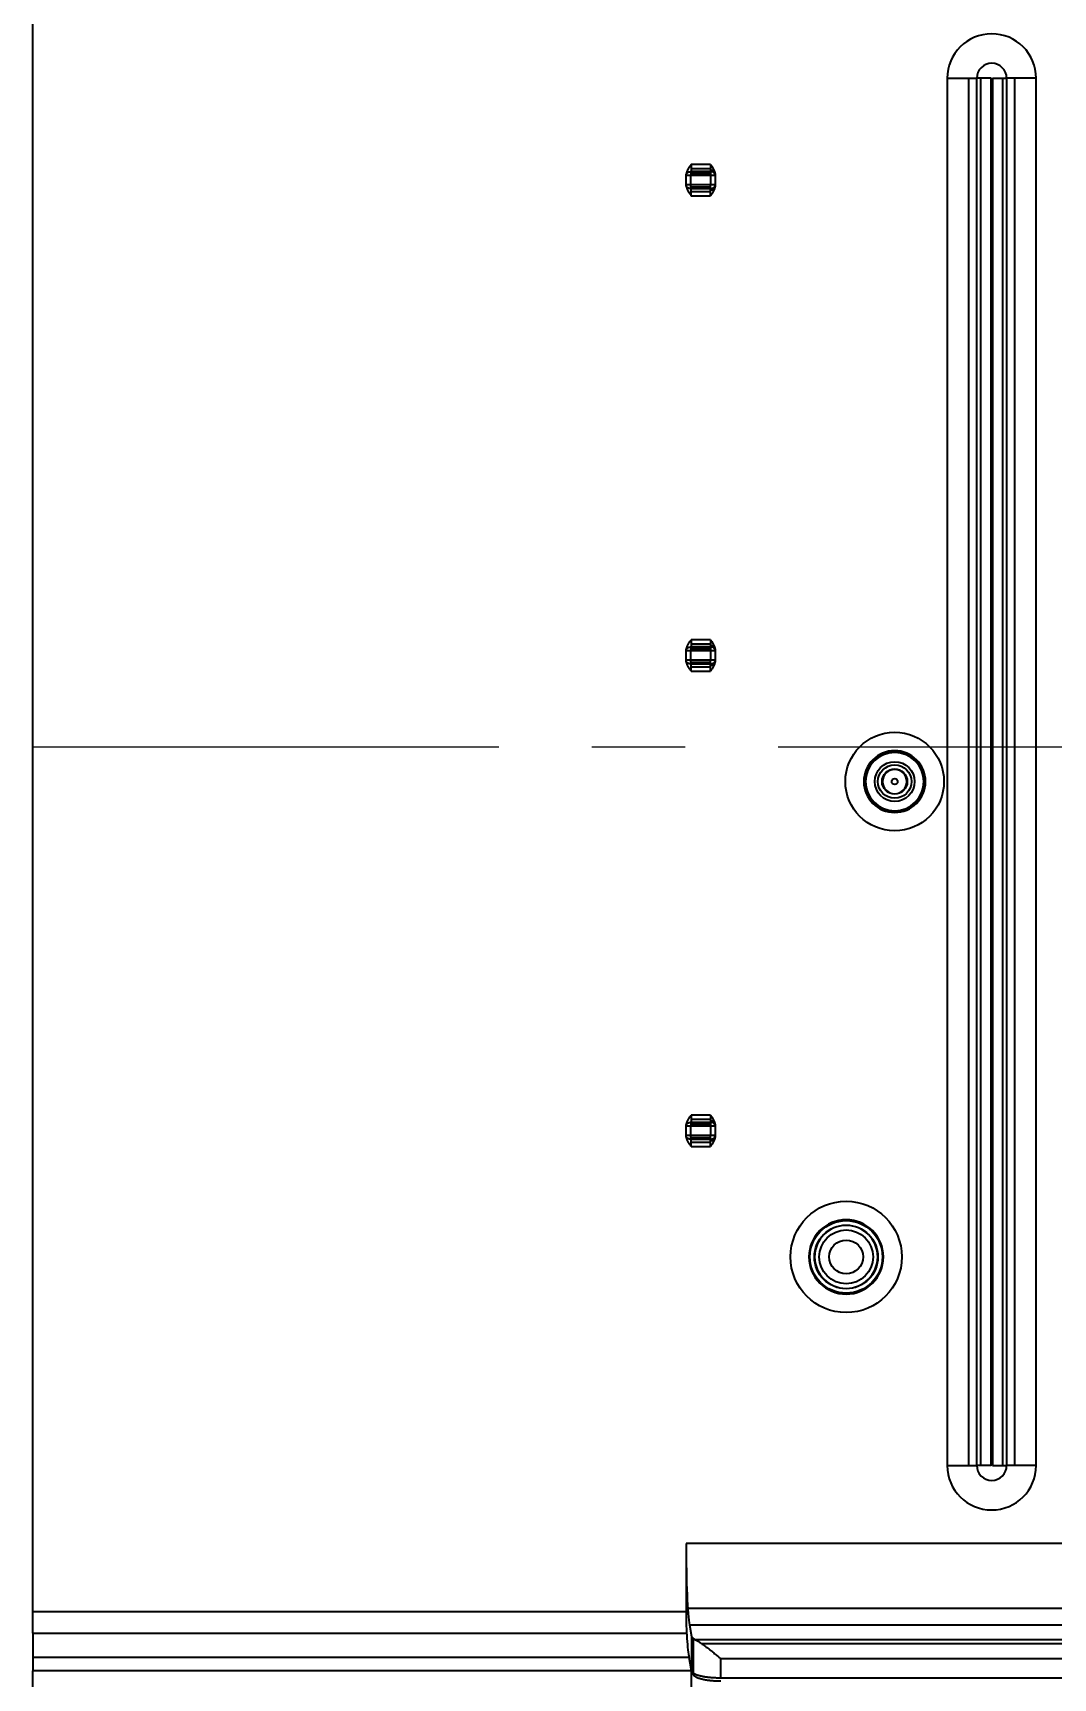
# Model space of a CAD drawing. Header units: millimetres. Extents: x 126 to 861, y 86 to 521.
# Drawn here: x 125.9 to 231.6, y 234.3 to 404.7 of the extents above; entities that cross this region are included whole.
import ezdxf

# ---------------------------------------------------------------- set-up
doc = ezdxf.new("R2010")
doc.units = ezdxf.units.MM
doc.linetypes.add('CENTER', pattern=[50.8, 31.75, -6.35, 6.35, -6.35])
doc.layers.add('10', color=7, linetype='Continuous', true_color=0xffffff)

msp = doc.modelspace()

# ---------------------------------------------------------------- linework, layer by layer
at = {"layer": '10', "color": 7, "linetype": 'Continuous', "lineweight": 35}
for p, q in [((125.922, 241.199), (125.922, 464.447)), ((220.641, 400.033), (223.698, 400.033)), ((220.641, 400.033), (220.641, 256.318)), ((222.844, 400.033), (222.844, 256.318)), ((225.18, 400.033), (223.698, 400.033)), ((223.698, 256.318), (223.698, 400.033)), ((224.112, 256.318), (224.112, 400.033)), ((225.18, 256.318), (225.18, 400.033)), ((225.314, 400.033), (225.314, 256.318)), ((225.314, 400.033), (226.796, 400.033)), ((226.382, 400.033), (226.382, 256.318)), ((229.853, 400.033), (226.796, 400.033)), ((226.796, 400.033), (226.796, 256.318)), ((227.651, 256.318), (227.651, 400.033)), ((229.853, 256.318), (229.853, 400.033)), ((196.105, 390.357), (194.09, 390.357)), ((196.105, 390.657), (194.108, 390.657)), ((196.105, 391.106), (194.117, 391.106)), ((196.105, 391.106), (196.105, 390.357)), ((196.486, 390.485), (196.105, 390.485)), ((193.59, 388.97), (193.59, 389.988)), ((194.09, 390.207), (196.105, 390.207)), ((194.09, 388.978), (194.09, 389.983)), ((194.09, 389.983), (196.105, 389.983)), ((196.105, 388.978), (194.09, 388.978)), ((196.105, 388.753), (194.09, 388.753)), ((194.09, 388.603), (196.105, 388.603)), ((196.105, 389.983), (196.105, 388.978)), ((196.105, 387.854), (196.105, 388.603)), ((196.605, 389.983), (196.605, 388.977)), ((194.108, 388.303), (196.105, 388.303)), ((194.117, 387.854), (196.105, 387.854)), ((196.105, 388.475), (196.486, 388.475)), ((196.105, 341.112), (194.09, 341.112)), ((194.09, 340.962), (196.105, 340.962)), ((196.105, 341.412), (194.108, 341.412)), ((196.105, 341.861), (194.117, 341.861)), ((196.105, 341.861), (196.105, 341.112)), ((196.486, 341.24), (196.105, 341.24)), ((193.59, 339.728), (193.59, 340.743)), ((194.09, 339.733), (194.09, 340.738)), ((194.09, 340.738), (196.105, 340.738)), ((196.105, 339.733), (194.09, 339.733)), ((196.105, 339.508), (194.09, 339.508)), ((194.09, 339.358), (196.105, 339.358)), ((196.105, 340.738), (196.105, 339.733)), ((196.105, 338.609), (196.105, 339.358)), ((196.105, 339.23), (196.486, 339.23)), ((196.605, 340.738), (196.605, 339.732)), ((194.108, 339.058), (196.105, 339.058)), ((194.117, 338.609), (196.105, 338.609)), ((193.59, 290.487), (193.59, 291.494)), ((196.105, 291.867), (194.09, 291.867)), ((194.09, 291.717), (196.105, 291.717)), ((194.09, 290.488), (194.09, 291.493)), ((194.09, 291.493), (196.105, 291.493)), ((196.105, 292.167), (194.108, 292.167)), ((196.105, 292.616), (194.117, 292.616)), ((196.105, 292.616), (196.105, 291.867)), ((196.486, 291.995), (196.105, 291.995)), ((196.105, 291.493), (196.105, 290.488)), ((196.605, 291.493), (196.605, 290.487)), ((196.105, 290.488), (194.09, 290.488)), ((196.105, 290.263), (194.09, 290.263)), ((194.09, 290.113), (196.105, 290.113)), ((194.108, 289.813), (196.105, 289.813)), ((196.105, 289.364), (196.105, 290.113)), ((196.105, 289.985), (196.486, 289.985)), ((194.117, 289.364), (196.105, 289.364)), ((220.641, 256.318), (223.698, 256.318)), ((225.18, 256.318), (223.698, 256.318)), ((225.314, 256.318), (226.796, 256.318)), ((229.853, 256.318), (226.796, 256.318)), ((247.588, 248.251), (193.59, 248.251)), ((193.59, 248.249), (193.59, 241.199)), ((125.922, 238.934), (125.922, 241.199)), ((125.922, 241.199), (193.59, 241.199)), ((193.754, 241.542), (234.26, 241.542)), ((125.922, 238.934), (193.644, 238.934)), ((193.929, 239.805), (194.162, 238.618)), ((193.929, 239.805), (233.361, 239.805)), ((194.162, 238.618), (194.162, 235.033)), ((194.311, 238.406), (194.311, 234.788)), ((233.366, 238.252), (194.572, 238.252)), ((233.583, 237.852), (195.216, 237.852)), ((125.922, 236.421), (125.922, 235.033)), ((193.89, 236.421), (125.922, 236.421)), ((194.162, 235.033), (193.89, 236.421)), ((197.172, 236.31), (235.298, 236.31)), ((197.172, 234.292), (197.172, 236.31)), ((194.162, 235.033), (125.922, 235.033)), ((125.922, 196.638), (125.922, 235.033)), ((194.162, 140.775), (194.162, 235.033)), ((524.672, 234.292), (197.172, 234.292))]:
    msp.add_line(p, q, dxfattribs=at)
at = {"layer": '10', "color": 1, "linetype": 'CENTER', "ltscale": 1.52}
msp.add_line((125.922, 330.775), (595.922, 330.775), dxfattribs=at)
at = {"layer": '10', "color": 7, "linetype": 'Continuous', "lineweight": 35}
for centre, radius in [((215.197, 327.17), 5.107), ((215.197, 327.17), 3.1), ((215.197, 327.17), 3.065), ((215.197, 327.17), 2.061), ((215.197, 327.17), 1.73), ((215.197, 327.17), 1.306), ((215.197, 327.17), 0.303), ((210.172, 277.925), 5.764), ((210.172, 277.925), 3.756), ((210.172, 277.925), 3.291), ((210.172, 277.925), 2.789), ((210.172, 277.925), 1.75)]:
    msp.add_circle(centre, radius, dxfattribs=at)
for centre, radius, start, end in [((225.247, 400.033), 4.606, 0, 180), ((225.247, 400.033), 1.549, 0, 180), ((225.247, 400.033), 0.0669, 180, 360), ((215.197, 327.17), 3.199, 0.00563, 0), ((215.197, 327.17), 3.015, 180, 179.99437), ((215.197, 327.17), 1.256, 180, 179.99437), ((210.172, 277.925), 3.856, 0.00563, 0), ((210.172, 277.925), 3.266, 0.00563, 0), ((225.247, 256.318), 4.606, 180, 0), ((225.247, 256.318), 1.549, 180, 0), ((225.247, 256.318), 0.0669, 0, 180)]:
    msp.add_arc(centre, radius, start, end, dxfattribs=at)
for centre, major_axis, ratio, start_param, end_param in [((196.105, 389.985), (0.5, 0), 0.7447484, 6.2798937, 7.8539816), ((196.105, 388.975), (-0.5, 0), 0.7445182, 1.5707963, 3.1443193), ((196.105, 340.74), (0.5, 0), 0.7447484, 6.2798936, 7.8539816), ((196.105, 339.73), (-0.5, 0), 0.7445182, 1.5707963, 3.1443195), ((196.105, 291.495), (0.5, 0), 0.7447484, 6.2798936, 7.8539816), ((196.105, 290.485), (-0.5, 0), 0.7445182, 1.5707963, 3.1443195), ((194.048, 248.251), (0, 8.743), 0.0524078, 1.5710328, 2.8797933), ((193.747, 241.199), (0, 3), 0.0524078, 1.5707971, 2.4266267), ((197.172, 238.66), (-3.015, 0), 0.2679492, 0.0523595, 0.5304011)]:
    msp.add_ellipse(centre, major_axis=major_axis, ratio=ratio, start_param=start_param, end_param=end_param, dxfattribs=at)
for points, knots in [([(194.117, 391.106), (194.11, 391.097), (194.096, 391.077), (194.075, 391.048), (194.054, 391.018), (194.032, 390.989), (194.011, 390.959), (193.989, 390.929), (193.967, 390.899), (193.946, 390.868), (193.924, 390.836), (193.903, 390.805), (193.882, 390.772), (193.862, 390.739), (193.842, 390.705), (193.822, 390.671), (193.803, 390.636), (193.787, 390.606), (193.775, 390.582), (193.766, 390.565), (193.757, 390.547), (193.748, 390.529), (193.739, 390.511), (193.73, 390.492), (193.721, 390.474), (193.712, 390.455), (193.702, 390.435), (193.694, 390.416), (193.685, 390.396), (193.676, 390.376), (193.668, 390.355), (193.66, 390.335), (193.652, 390.313), (193.644, 390.292), (193.637, 390.27), (193.63, 390.248), (193.624, 390.226), (193.618, 390.203), (193.613, 390.18), (193.608, 390.157), (193.604, 390.133), (193.6, 390.109), (193.597, 390.085), (193.594, 390.061), (193.592, 390.037), (193.591, 390.013), (193.591, 389.996), (193.591, 389.988)], [0, 0, 0, 0, 0.0285054, 0.0571873, 0.0860564, 0.1151231, 0.1443977, 0.1738901, 0.2036106, 0.2335693, 0.2637762, 0.294241, 0.3249732, 0.3559823, 0.3872772, 0.4188675, 0.4507626, 0.4829716, 0.4986107, 0.5143951, 0.5303308, 0.5464231, 0.5626767, 0.5790957, 0.5956837, 0.6124436, 0.6293773, 0.6464861, 0.6637703, 0.6812296, 0.6988625, 0.7166666, 0.7346389, 0.752775, 0.7710699, 0.7895176, 0.8081113, 0.8268433, 0.845705, 0.8646872, 0.8837796, 0.9029716, 0.9222514, 0.9416071, 0.9610259, 0.9804947, 1, 1, 1, 1]), ([(194.117, 391.106), (194.117, 391.102), (194.117, 391.093), (194.117, 391.079), (194.117, 391.065), (194.116, 391.051), (194.116, 391.038), (194.116, 391.024), (194.116, 391.01), (194.116, 390.996), (194.116, 390.982), (194.116, 390.969), (194.116, 390.955), (194.115, 390.941), (194.115, 390.927), (194.115, 390.913), (194.115, 390.899), (194.115, 390.886), (194.114, 390.872), (194.114, 390.858), (194.114, 390.844), (194.113, 390.83), (194.113, 390.817), (194.113, 390.803), (194.112, 390.789), (194.112, 390.776), (194.112, 390.762), (194.111, 390.749), (194.111, 390.735), (194.11, 390.722), (194.11, 390.708), (194.11, 390.695), (194.109, 390.682), (194.109, 390.668), (194.108, 390.655), (194.108, 390.642), (194.107, 390.629), (194.106, 390.616), (194.106, 390.603), (194.105, 390.59), (194.105, 390.578), (194.104, 390.565), (194.103, 390.553), (194.103, 390.54), (194.102, 390.528), (194.101, 390.516), (194.101, 390.503), (194.1, 390.491), (194.099, 390.48), (194.099, 390.468), (194.098, 390.456), (194.097, 390.445), (194.096, 390.433), (194.095, 390.422), (194.095, 390.411), (194.094, 390.4), (194.093, 390.389), (194.092, 390.378), (194.091, 390.368), (194.091, 390.361), (194.09, 390.357)], [0, 0, 0, 0, 0.0161586, 0.0323548, 0.0485887, 0.0648603, 0.0811696, 0.0975165, 0.1139013, 0.1303238, 0.146784, 0.1632821, 0.179818, 0.1963917, 0.2130033, 0.2296527, 0.2463401, 0.2630653, 0.2798285, 0.2966297, 0.3134688, 0.3303459, 0.3472611, 0.3642142, 0.3812054, 0.3982347, 0.415302, 0.4324075, 0.4495511, 0.4667328, 0.4839526, 0.5012107, 0.5185069, 0.5358413, 0.5532139, 0.5706248, 0.588074, 0.6055614, 0.6230871, 0.6406511, 0.6582534, 0.6758941, 0.6935731, 0.7112905, 0.7290463, 0.7468405, 0.7646731, 0.7825441, 0.8004536, 0.8184016, 0.836388, 0.8544129, 0.8724764, 0.8905783, 0.9087188, 0.9268979, 0.9451155, 0.9633717, 0.9816666, 1, 1, 1, 1]), ([(194.09, 390.357), (194.09, 390.334), (194.09, 390.307), (194.09, 390.251), (194.09, 390.22), (194.09, 390.156), (194.09, 390.122), (194.09, 390.053), (194.09, 390.018), (194.09, 389.983)], [0, 0, 0, 0, 0.25, 0.25, 0.5, 0.5, 0.75, 0.75, 1, 1, 1, 1]), ([(196.105, 391.106), (196.135, 391.064), (196.165, 391.021), (196.224, 390.936), (196.253, 390.893), (196.339, 390.762), (196.392, 390.674), (196.463, 390.535), (196.485, 390.489), (196.515, 390.416), (196.524, 390.392), (196.542, 390.343), (196.55, 390.317), (196.572, 390.242), (196.584, 390.191), (196.6, 390.088), (196.605, 390.036), (196.605, 389.983)], [0, 0, 0, 0, 0.125, 0.125, 0.25, 0.25, 0.5, 0.5, 0.625, 0.625, 0.6875, 0.6875, 0.75, 0.75, 0.875, 0.875, 1, 1, 1, 1]), ([(196.105, 390.357), (196.105, 390.334), (196.105, 390.307), (196.105, 390.25), (196.105, 390.22), (196.105, 390.156), (196.105, 390.122), (196.105, 390.053), (196.105, 390.018), (196.105, 389.983)], [0, 0, 0, 0, 0.25, 0.25, 0.5, 0.5, 0.75, 0.75, 1, 1, 1, 1]), ([(193.59, 389.984), (193.59, 389.984), (193.59, 389.984), (193.591, 389.984), (193.591, 389.984), (193.592, 389.984), (193.592, 389.984), (193.593, 389.984), (193.595, 389.984), (193.596, 389.984), (193.598, 389.984), (193.599, 389.984), (193.601, 389.984), (193.603, 389.984), (193.606, 389.985), (193.608, 389.985), (193.611, 389.985), (193.613, 389.985), (193.616, 389.985), (193.619, 389.985), (193.622, 389.985), (193.625, 389.985), (193.628, 389.985), (193.632, 389.985), (193.635, 389.985), (193.639, 389.986), (193.643, 389.986), (193.646, 389.986), (193.65, 389.986), (193.654, 389.986), (193.658, 389.986), (193.662, 389.986), (193.666, 389.986), (193.67, 389.986), (193.674, 389.986), (193.678, 389.986), (193.682, 389.986), (193.687, 389.986), (193.691, 389.986), (193.695, 389.986), (193.699, 389.986), (193.704, 389.986), (193.708, 389.986), (193.712, 389.986), (193.717, 389.986), (193.721, 389.986), (193.725, 389.986), (193.734, 389.986), (193.748, 389.986), (193.768, 389.986), (193.788, 389.986), (193.809, 389.985), (193.829, 389.985), (193.851, 389.985), (193.872, 389.985), (193.894, 389.984), (193.916, 389.984), (193.938, 389.984), (193.96, 389.984), (193.982, 389.983), (194.004, 389.983), (194.025, 389.983), (194.047, 389.983), (194.069, 389.983), (194.083, 389.983), (194.09, 389.983)], [0, 0, 0, 0, 0.0135535, 0.0269852, 0.0402942, 0.0534798, 0.0665415, 0.0794785, 0.0922903, 0.1049763, 0.1175362, 0.1299693, 0.1422755, 0.1544542, 0.1665051, 0.178428, 0.1902227, 0.2018889, 0.2134265, 0.2248352, 0.2361151, 0.247266, 0.2582879, 0.2691808, 0.2799446, 0.2905795, 0.3010855, 0.3114627, 0.3217111, 0.331831, 0.3418225, 0.3516859, 0.3614212, 0.3710287, 0.3805087, 0.3898614, 0.3990872, 0.4081863, 0.417159, 0.4260057, 0.4347268, 0.4433225, 0.4517932, 0.4601395, 0.4683615, 0.4764599, 0.484435, 0.4922872, 0.5258211, 0.5588163, 0.5912839, 0.623237, 0.6546898, 0.6856582, 0.7161595, 0.7462118, 0.7758349, 0.8050492, 0.8338762, 0.8623382, 0.8904583, 0.9182602, 0.945768, 0.9730063, 1, 1, 1, 1]), ([(194.09, 388.978), (194.087, 388.978), (194.079, 388.978), (194.069, 388.978), (194.058, 388.978), (194.047, 388.978), (194.036, 388.978), (194.025, 388.978), (194.014, 388.978), (194.004, 388.978), (193.993, 388.978), (193.982, 388.978), (193.971, 388.978), (193.961, 388.977), (193.95, 388.977), (193.939, 388.977), (193.929, 388.977), (193.918, 388.977), (193.907, 388.977), (193.897, 388.977), (193.886, 388.977), (193.876, 388.977), (193.866, 388.977), (193.856, 388.977), (193.845, 388.977), (193.835, 388.977), (193.825, 388.977), (193.816, 388.977), (193.806, 388.978), (193.796, 388.978), (193.787, 388.978), (193.777, 388.978), (193.768, 388.978), (193.759, 388.978), (193.75, 388.978), (193.741, 388.978), (193.732, 388.978), (193.724, 388.978), (193.716, 388.978), (193.708, 388.977), (193.7, 388.977), (193.692, 388.977), (193.684, 388.977), (193.675, 388.977), (193.667, 388.977), (193.659, 388.977), (193.651, 388.977), (193.644, 388.977), (193.636, 388.977), (193.629, 388.977), (193.622, 388.977), (193.616, 388.977), (193.61, 388.977), (193.605, 388.977), (193.601, 388.977), (193.597, 388.977), (193.594, 388.977), (193.592, 388.977), (193.59, 388.978), (193.59, 388.978), (193.59, 388.978)], [0, 0, 0, 0, 0.0136726, 0.0273615, 0.0410696, 0.0547993, 0.0685534, 0.0823344, 0.0961449, 0.1099874, 0.1238646, 0.1377789, 0.1517328, 0.1657289, 0.1797695, 0.1938571, 0.207994, 0.2221826, 0.2364251, 0.2507237, 0.2650808, 0.2794983, 0.2939785, 0.3085232, 0.3231346, 0.3378145, 0.3525648, 0.3673873, 0.3822837, 0.3972556, 0.4123047, 0.4274325, 0.4426404, 0.4579298, 0.473302, 0.4887582, 0.5042995, 0.5186184, 0.5335733, 0.5491687, 0.5654091, 0.5822986, 0.5998413, 0.6180409, 0.6369007, 0.6564238, 0.676613, 0.6974707, 0.7189987, 0.7411985, 0.7640709, 0.7876163, 0.8118342, 0.8367237, 0.8622828, 0.8885091, 0.915399, 0.9429479, 0.9711504, 1, 1, 1, 1]), ([(193.59, 388.969), (193.59, 388.969), (193.59, 388.969), (193.591, 388.968), (193.591, 388.967), (193.591, 388.966), (193.591, 388.965), (193.591, 388.963), (193.591, 388.961), (193.591, 388.959), (193.591, 388.957), (193.591, 388.954), (193.591, 388.951), (193.591, 388.948), (193.591, 388.944), (193.592, 388.94), (193.592, 388.936), (193.592, 388.932), (193.592, 388.927), (193.593, 388.923), (193.593, 388.917), (193.593, 388.912), (193.594, 388.901), (193.596, 388.884), (193.599, 388.862), (193.604, 388.825), (193.614, 388.773), (193.631, 388.711), (193.65, 388.654), (193.67, 388.599), (193.693, 388.543), (193.719, 388.486), (193.743, 388.438), (193.763, 388.399), (193.778, 388.37), (193.795, 388.342), (193.811, 388.314), (193.828, 388.286), (193.845, 388.259), (193.862, 388.232), (193.88, 388.206), (193.897, 388.18), (193.915, 388.154), (193.933, 388.129), (193.95, 388.104), (193.968, 388.078), (193.985, 388.053), (194.002, 388.029), (194.019, 388.004), (194.036, 387.979), (194.053, 387.954), (194.069, 387.929), (194.085, 387.904), (194.101, 387.879), (194.111, 387.862), (194.117, 387.854)], [0, 0, 0, 0, 0.0002543, 0.0007106, 0.0013782, 0.0022598, 0.0033566, 0.0046693, 0.0061982, 0.0079435, 0.0099057, 0.0120848, 0.0144812, 0.0170951, 0.0199266, 0.0229761, 0.0262438, 0.02973, 0.0334349, 0.0373589, 0.0415023, 0.0458653, 0.0504483, 0.0683926, 0.0860654, 0.1034561, 0.1586886, 0.2122357, 0.256876, 0.3034976, 0.3519645, 0.4021474, 0.4539294, 0.480481, 0.5068405, 0.5330086, 0.5589867, 0.5847772, 0.6103832, 0.6358085, 0.6610578, 0.6861363, 0.7110496, 0.7358041, 0.7604069, 0.7848654, 0.8091881, 0.8333835, 0.8574608, 0.8814296, 0.9052999, 0.9290816, 0.9527851, 0.976421, 1, 1, 1, 1]), ([(194.09, 388.603), (194.09, 388.627), (194.09, 388.653), (194.09, 388.71), (194.09, 388.741), (194.09, 388.805), (194.09, 388.839), (194.09, 388.907), (194.09, 388.943), (194.09, 388.978)], [0, 0, 0, 0, 0.25, 0.25, 0.5, 0.5, 0.75, 0.75, 1, 1, 1, 1]), ([(194.117, 387.854), (194.117, 387.903), (194.116, 388.021), (194.112, 388.21), (194.104, 388.416), (194.096, 388.542), (194.091, 388.601), (194.09, 388.603)], [0, 0, 0, 0, 0.1739153, 0.4177112, 0.6887125, 0.9877786, 1, 1, 1, 1]), ([(196.105, 389.983), (196.108, 389.983), (196.115, 389.983), (196.126, 389.983), (196.137, 389.983), (196.147, 389.983), (196.158, 389.983), (196.169, 389.983), (196.179, 389.983), (196.19, 389.983), (196.201, 389.983), (196.211, 389.983), (196.222, 389.983), (196.232, 389.983), (196.243, 389.983), (196.253, 389.983), (196.264, 389.983), (196.274, 389.983), (196.285, 389.983), (196.295, 389.983), (196.305, 389.983), (196.316, 389.983), (196.326, 389.983), (196.336, 389.983), (196.346, 389.983), (196.356, 389.983), (196.366, 389.983), (196.375, 389.983), (196.385, 389.983), (196.395, 389.983), (196.404, 389.983), (196.413, 389.983), (196.423, 389.983), (196.432, 389.983), (196.441, 389.983), (196.449, 389.983), (196.458, 389.983), (196.466, 389.983), (196.475, 389.983), (196.483, 389.983), (196.491, 389.983), (196.5, 389.983), (196.508, 389.983), (196.517, 389.983), (196.525, 389.983), (196.533, 389.983), (196.542, 389.983), (196.549, 389.984), (196.557, 389.984), (196.564, 389.984), (196.571, 389.983), (196.577, 389.983), (196.583, 389.983), (196.589, 389.983), (196.593, 389.983), (196.597, 389.983), (196.601, 389.983), (196.603, 389.983), (196.604, 389.983), (196.605, 389.983), (196.605, 389.983)], [0, 0, 0, 0, 0.013568, 0.0271513, 0.0407525, 0.0543742, 0.0680188, 0.0816888, 0.0953867, 0.109115, 0.1228762, 0.1366726, 0.1505068, 0.1643809, 0.1782975, 0.1922588, 0.2062671, 0.2203247, 0.2344337, 0.2485963, 0.2628146, 0.2770908, 0.2914268, 0.3058245, 0.320286, 0.3348131, 0.3494076, 0.3640712, 0.3788056, 0.3936125, 0.4084933, 0.4234497, 0.438483, 0.4535946, 0.4687857, 0.4840576, 0.4994114, 0.5143374, 0.5298639, 0.5459954, 0.5627363, 0.5800908, 0.5980628, 0.6166558, 0.6358733, 0.6557182, 0.6761931, 0.6973004, 0.7190419, 0.7414188, 0.7644321, 0.7880819, 0.8123679, 0.8372892, 0.8628438, 0.8890294, 0.9158426, 0.943279, 0.9713336, 1, 1, 1, 1]), ([(196.605, 388.977), (196.605, 388.977), (196.605, 388.977), (196.604, 388.977), (196.604, 388.977), (196.603, 388.976), (196.602, 388.976), (196.601, 388.976), (196.599, 388.976), (196.598, 388.976), (196.596, 388.976), (196.594, 388.976), (196.592, 388.976), (196.59, 388.976), (196.587, 388.976), (196.585, 388.976), (196.582, 388.976), (196.579, 388.975), (196.576, 388.975), (196.573, 388.975), (196.57, 388.975), (196.566, 388.975), (196.563, 388.975), (196.559, 388.975), (196.556, 388.975), (196.552, 388.975), (196.548, 388.975), (196.544, 388.975), (196.54, 388.975), (196.536, 388.975), (196.532, 388.975), (196.528, 388.975), (196.524, 388.975), (196.519, 388.975), (196.515, 388.975), (196.511, 388.975), (196.506, 388.975), (196.502, 388.975), (196.497, 388.975), (196.493, 388.975), (196.488, 388.975), (196.484, 388.975), (196.479, 388.975), (196.475, 388.975), (196.47, 388.975), (196.466, 388.975), (196.461, 388.975), (196.452, 388.975), (196.437, 388.975), (196.416, 388.975), (196.395, 388.975), (196.374, 388.975), (196.352, 388.975), (196.33, 388.975), (196.307, 388.976), (196.285, 388.976), (196.262, 388.976), (196.239, 388.977), (196.217, 388.977), (196.194, 388.977), (196.172, 388.977), (196.149, 388.977), (196.127, 388.978), (196.112, 388.978), (196.105, 388.978)], [0, 0, 0, 0, 0.0136658, 0.027215, 0.0406469, 0.0539607, 0.0671559, 0.0802317, 0.0931877, 0.1060234, 0.1187382, 0.1313317, 0.1438037, 0.1561536, 0.1683812, 0.1804862, 0.1924684, 0.2043276, 0.2160636, 0.2276763, 0.2391656, 0.2505314, 0.2617737, 0.2728925, 0.2838877, 0.2947596, 0.305508, 0.3161331, 0.3266351, 0.3370141, 0.3472703, 0.3574038, 0.3674148, 0.3773037, 0.3870707, 0.396716, 0.40624, 0.4156429, 0.4249251, 0.4340869, 0.4431288, 0.452051, 0.4608539, 0.4695381, 0.4781039, 0.4865517, 0.494882, 0.5030953, 0.5378811, 0.5720834, 0.6057158, 0.6387936, 0.6713337, 0.7033549, 0.7348772, 0.7659219, 0.7965117, 0.8266701, 0.8564221, 0.885793, 0.9148091, 0.9434974, 0.9718851, 1, 1, 1, 1]), ([(196.105, 388.603), (196.105, 388.627), (196.105, 388.653), (196.105, 388.71), (196.105, 388.74), (196.105, 388.805), (196.105, 388.838), (196.105, 388.907), (196.105, 388.942), (196.105, 388.978)], [0, 0, 0, 0, 0.25, 0.25, 0.5, 0.5, 0.75, 0.75, 1, 1, 1, 1]), ([(196.605, 388.977), (196.605, 388.924), (196.6, 388.872), (196.584, 388.769), (196.572, 388.718), (196.55, 388.642), (196.542, 388.617), (196.524, 388.568), (196.515, 388.544), (196.485, 388.472), (196.463, 388.425), (196.392, 388.286), (196.338, 388.198), (196.253, 388.068), (196.224, 388.025), (196.165, 387.939), (196.135, 387.897), (196.105, 387.854)], [0, 0, 0, 0, 0.125, 0.125, 0.25, 0.25, 0.3125, 0.3125, 0.375, 0.375, 0.5, 0.5, 0.75, 0.75, 0.875, 0.875, 1, 1, 1, 1]), ([(194.117, 341.861), (194.117, 341.857), (194.117, 341.848), (194.117, 341.834), (194.117, 341.82), (194.116, 341.806), (194.116, 341.793), (194.116, 341.779), (194.116, 341.765), (194.116, 341.751), (194.116, 341.737), (194.116, 341.724), (194.116, 341.71), (194.115, 341.696), (194.115, 341.682), (194.115, 341.668), (194.115, 341.654), (194.115, 341.641), (194.114, 341.627), (194.114, 341.613), (194.114, 341.599), (194.113, 341.585), (194.113, 341.572), (194.113, 341.558), (194.112, 341.544), (194.112, 341.531), (194.112, 341.517), (194.111, 341.504), (194.111, 341.49), (194.11, 341.477), (194.11, 341.463), (194.11, 341.45), (194.109, 341.437), (194.109, 341.423), (194.108, 341.41), (194.108, 341.397), (194.107, 341.384), (194.106, 341.371), (194.106, 341.358), (194.105, 341.345), (194.105, 341.333), (194.104, 341.32), (194.103, 341.308), (194.103, 341.295), (194.102, 341.283), (194.101, 341.271), (194.101, 341.258), (194.1, 341.246), (194.099, 341.235), (194.099, 341.223), (194.098, 341.211), (194.097, 341.2), (194.096, 341.188), (194.095, 341.177), (194.095, 341.166), (194.094, 341.155), (194.093, 341.144), (194.092, 341.133), (194.091, 341.123), (194.091, 341.116), (194.09, 341.112)], [0, 0, 0, 0, 0.0161586, 0.0323548, 0.0485887, 0.0648603, 0.0811695, 0.0975165, 0.1139012, 0.1303237, 0.146784, 0.163282, 0.1798179, 0.1963916, 0.2130032, 0.2296527, 0.24634, 0.2630653, 0.2798285, 0.2966296, 0.3134688, 0.3303459, 0.347261, 0.3642142, 0.3812054, 0.3982347, 0.415302, 0.4324075, 0.449551, 0.4667327, 0.4839526, 0.5012106, 0.5185068, 0.5358413, 0.5532139, 0.5706248, 0.5880739, 0.6055613, 0.623087, 0.6406511, 0.6582534, 0.6758941, 0.6935731, 0.7112905, 0.7290463, 0.7468404, 0.7646731, 0.7825441, 0.8004536, 0.8184015, 0.836388, 0.8544129, 0.8724763, 0.8905783, 0.9087188, 0.9268979, 0.9451155, 0.9633717, 0.9816666, 1, 1, 1, 1]), ([(194.09, 341.112), (194.09, 341.089), (194.09, 341.062), (194.09, 341.006), (194.09, 340.975), (194.09, 340.911), (194.09, 340.877), (194.09, 340.808), (194.09, 340.773), (194.09, 340.738)], [0, 0, 0, 0, 0.25, 0.25, 0.5, 0.5, 0.75, 0.75, 1, 1, 1, 1]), ([(196.105, 341.861), (196.135, 341.819), (196.165, 341.776), (196.224, 341.691), (196.253, 341.648), (196.339, 341.517), (196.392, 341.429), (196.463, 341.29), (196.485, 341.244), (196.515, 341.171), (196.524, 341.147), (196.542, 341.098), (196.55, 341.072), (196.572, 340.997), (196.584, 340.946), (196.6, 340.843), (196.605, 340.791), (196.605, 340.738)], [0, 0, 0, 0, 0.125, 0.125, 0.25, 0.25, 0.5, 0.5, 0.625, 0.625, 0.6875, 0.6875, 0.75, 0.75, 0.875, 0.875, 1, 1, 1, 1]), ([(196.105, 341.112), (196.105, 341.089), (196.105, 341.062), (196.105, 341.005), (196.105, 340.975), (196.105, 340.911), (196.105, 340.877), (196.105, 340.808), (196.105, 340.773), (196.105, 340.738)], [0, 0, 0, 0, 0.25, 0.25, 0.5, 0.5, 0.75, 0.75, 1, 1, 1, 1]), ([(193.59, 340.739), (193.59, 340.739), (193.59, 340.739), (193.591, 340.739), (193.591, 340.739), (193.592, 340.739), (193.592, 340.739), (193.593, 340.739), (193.595, 340.739), (193.596, 340.739), (193.598, 340.739), (193.599, 340.739), (193.601, 340.739), (193.603, 340.739), (193.606, 340.74), (193.608, 340.74), (193.611, 340.74), (193.613, 340.74), (193.616, 340.74), (193.619, 340.74), (193.622, 340.74), (193.625, 340.74), (193.628, 340.74), (193.632, 340.74), (193.635, 340.74), (193.639, 340.741), (193.643, 340.741), (193.646, 340.741), (193.65, 340.741), (193.654, 340.741), (193.658, 340.741), (193.662, 340.741), (193.666, 340.741), (193.67, 340.741), (193.674, 340.741), (193.678, 340.741), (193.682, 340.741), (193.687, 340.741), (193.691, 340.741), (193.695, 340.741), (193.699, 340.741), (193.704, 340.741), (193.708, 340.741), (193.712, 340.741), (193.717, 340.741), (193.721, 340.741), (193.725, 340.741), (193.734, 340.741), (193.748, 340.741), (193.768, 340.741), (193.788, 340.741), (193.809, 340.74), (193.829, 340.74), (193.851, 340.74), (193.872, 340.74), (193.894, 340.739), (193.916, 340.739), (193.938, 340.739), (193.96, 340.739), (193.982, 340.738), (194.004, 340.738), (194.025, 340.738), (194.047, 340.738), (194.069, 340.738), (194.083, 340.738), (194.09, 340.738)], [0, 0, 0, 0, 0.0135509, 0.02698, 0.0402867, 0.0534701, 0.0665296, 0.0794645, 0.0922744, 0.1049587, 0.1175168, 0.1299484, 0.1422531, 0.1544305, 0.1664802, 0.1784021, 0.1901958, 0.2018611, 0.2133979, 0.2248061, 0.2360854, 0.2472359, 0.2582576, 0.2691503, 0.2799141, 0.2905491, 0.3010552, 0.3114327, 0.3216816, 0.331802, 0.3417942, 0.3516583, 0.3613945, 0.371003, 0.3804841, 0.389838, 0.3990651, 0.4081657, 0.4171399, 0.4259883, 0.4347111, 0.4433087, 0.4517814, 0.4601298, 0.4683541, 0.4764547, 0.4844322, 0.492287, 0.5258209, 0.5588161, 0.5912838, 0.6232368, 0.6546897, 0.6856581, 0.7161594, 0.7462118, 0.7758348, 0.8050491, 0.8338761, 0.8623381, 0.8904583, 0.9182601, 0.9457679, 0.9730063, 1, 1, 1, 1]), ([(194.09, 339.733), (194.087, 339.733), (194.079, 339.733), (194.068, 339.733), (194.058, 339.733), (194.047, 339.733), (194.036, 339.733), (194.025, 339.733), (194.014, 339.733), (194.003, 339.733), (193.992, 339.733), (193.981, 339.733), (193.971, 339.733), (193.96, 339.732), (193.949, 339.732), (193.938, 339.732), (193.928, 339.732), (193.917, 339.732), (193.906, 339.732), (193.896, 339.732), (193.885, 339.732), (193.875, 339.732), (193.865, 339.732), (193.854, 339.732), (193.844, 339.732), (193.834, 339.732), (193.824, 339.732), (193.814, 339.732), (193.804, 339.733), (193.795, 339.733), (193.785, 339.733), (193.776, 339.733), (193.766, 339.733), (193.757, 339.733), (193.748, 339.733), (193.739, 339.733), (193.731, 339.733), (193.723, 339.733), (193.715, 339.733), (193.707, 339.732), (193.699, 339.732), (193.691, 339.732), (193.682, 339.732), (193.674, 339.732), (193.666, 339.732), (193.658, 339.732), (193.65, 339.732), (193.643, 339.732), (193.635, 339.732), (193.628, 339.732), (193.622, 339.732), (193.616, 339.732), (193.61, 339.732), (193.605, 339.732), (193.6, 339.732), (193.597, 339.732), (193.594, 339.732), (193.592, 339.732), (193.59, 339.733), (193.59, 339.733), (193.59, 339.733)], [0, 0, 0, 0, 0.0136986, 0.0274139, 0.0411487, 0.0549057, 0.0686874, 0.0824966, 0.0963358, 0.1102077, 0.1241147, 0.1380596, 0.1520448, 0.1660728, 0.1801461, 0.1942671, 0.2084383, 0.2226619, 0.2369403, 0.2512758, 0.2656705, 0.2801267, 0.2946464, 0.3092317, 0.3238846, 0.3386071, 0.3534009, 0.368268, 0.38321, 0.3982287, 0.4133256, 0.4285022, 0.4437601, 0.4591006, 0.4745249, 0.4900344, 0.5056301, 0.5197301, 0.5344805, 0.5498859, 0.5659508, 0.5826793, 0.6000755, 0.6181431, 0.6368857, 0.6563062, 0.6764076, 0.6971922, 0.7186619, 0.7408183, 0.7636621, 0.7871938, 0.811413, 0.8363185, 0.8619086, 0.8881806, 0.9151308, 0.9427547, 0.9710467, 1, 1, 1, 1]), ([(194.09, 339.358), (194.09, 339.382), (194.09, 339.408), (194.09, 339.465), (194.09, 339.496), (194.09, 339.56), (194.09, 339.594), (194.09, 339.662), (194.09, 339.698), (194.09, 339.733)], [0, 0, 0, 0, 0.25, 0.25, 0.5, 0.5, 0.75, 0.75, 1, 1, 1, 1]), ([(194.117, 338.609), (194.117, 338.658), (194.116, 338.776), (194.112, 338.965), (194.104, 339.171), (194.096, 339.297), (194.091, 339.356), (194.09, 339.358)], [0, 0, 0, 0, 0.1739146, 0.4177107, 0.6887123, 0.9877785, 1, 1, 1, 1]), ([(196.105, 340.738), (196.108, 340.738), (196.115, 340.738), (196.126, 340.738), (196.137, 340.738), (196.147, 340.738), (196.158, 340.738), (196.169, 340.738), (196.179, 340.738), (196.19, 340.738), (196.201, 340.738), (196.211, 340.738), (196.222, 340.738), (196.232, 340.738), (196.243, 340.738), (196.253, 340.738), (196.264, 340.738), (196.274, 340.738), (196.285, 340.738), (196.295, 340.738), (196.305, 340.738), (196.316, 340.738), (196.326, 340.738), (196.336, 340.738), (196.346, 340.738), (196.356, 340.738), (196.366, 340.738), (196.375, 340.738), (196.385, 340.738), (196.395, 340.738), (196.404, 340.738), (196.413, 340.738), (196.423, 340.738), (196.432, 340.738), (196.441, 340.738), (196.449, 340.738), (196.458, 340.738), (196.466, 340.738), (196.475, 340.738), (196.483, 340.738), (196.491, 340.738), (196.5, 340.738), (196.508, 340.738), (196.517, 340.738), (196.525, 340.738), (196.533, 340.738), (196.542, 340.738), (196.549, 340.739), (196.557, 340.739), (196.564, 340.739), (196.571, 340.738), (196.577, 340.738), (196.583, 340.738), (196.589, 340.738), (196.593, 340.738), (196.597, 340.738), (196.601, 340.738), (196.603, 340.738), (196.604, 340.738), (196.605, 340.738), (196.605, 340.738)], [0, 0, 0, 0, 0.013568, 0.0271513, 0.0407525, 0.0543742, 0.0680188, 0.0816888, 0.0953867, 0.109115, 0.1228762, 0.1366726, 0.1505068, 0.1643809, 0.1782975, 0.1922588, 0.2062671, 0.2203247, 0.2344337, 0.2485963, 0.2628146, 0.2770908, 0.2914268, 0.3058245, 0.320286, 0.3348131, 0.3494076, 0.3640712, 0.3788056, 0.3936125, 0.4084933, 0.4234497, 0.438483, 0.4535946, 0.4687857, 0.4840576, 0.4994114, 0.5143374, 0.5298639, 0.5459954, 0.5627363, 0.5800908, 0.5980628, 0.6166558, 0.6358733, 0.6557182, 0.6761931, 0.6973004, 0.7190419, 0.7414188, 0.764432, 0.7880819, 0.8123679, 0.8372891, 0.8628438, 0.8890294, 0.9158426, 0.943279, 0.9713336, 1, 1, 1, 1]), ([(196.605, 339.732), (196.605, 339.732), (196.605, 339.732), (196.604, 339.732), (196.604, 339.732), (196.603, 339.731), (196.602, 339.731), (196.601, 339.731), (196.599, 339.731), (196.598, 339.731), (196.596, 339.731), (196.594, 339.731), (196.592, 339.731), (196.59, 339.731), (196.587, 339.731), (196.585, 339.731), (196.582, 339.731), (196.579, 339.73), (196.576, 339.73), (196.573, 339.73), (196.57, 339.73), (196.566, 339.73), (196.563, 339.73), (196.559, 339.73), (196.556, 339.73), (196.552, 339.73), (196.548, 339.73), (196.544, 339.73), (196.54, 339.73), (196.536, 339.73), (196.532, 339.73), (196.528, 339.73), (196.524, 339.73), (196.519, 339.73), (196.515, 339.73), (196.511, 339.73), (196.506, 339.73), (196.502, 339.73), (196.497, 339.73), (196.493, 339.73), (196.488, 339.73), (196.484, 339.73), (196.479, 339.73), (196.475, 339.73), (196.47, 339.73), (196.466, 339.73), (196.461, 339.73), (196.452, 339.73), (196.437, 339.73), (196.416, 339.73), (196.395, 339.73), (196.374, 339.73), (196.352, 339.73), (196.33, 339.73), (196.307, 339.731), (196.285, 339.731), (196.262, 339.731), (196.239, 339.732), (196.217, 339.732), (196.194, 339.732), (196.172, 339.732), (196.149, 339.732), (196.127, 339.733), (196.112, 339.733), (196.105, 339.733)], [0, 0, 0, 0, 0.0136658, 0.027215, 0.0406469, 0.0539607, 0.0671559, 0.0802317, 0.0931878, 0.1060234, 0.1187382, 0.1313318, 0.1438037, 0.1561536, 0.1683812, 0.1804862, 0.1924684, 0.2043276, 0.2160636, 0.2276763, 0.2391656, 0.2505314, 0.2617737, 0.2728925, 0.2838878, 0.2947596, 0.305508, 0.3161332, 0.3266352, 0.3370142, 0.3472703, 0.3574038, 0.3674149, 0.3773038, 0.3870708, 0.3967161, 0.40624, 0.4156429, 0.4249251, 0.434087, 0.4431288, 0.452051, 0.460854, 0.4695381, 0.4781039, 0.4865517, 0.494882, 0.5030953, 0.5378811, 0.5720835, 0.6057158, 0.6387936, 0.6713338, 0.703355, 0.7348772, 0.7659219, 0.7965117, 0.8266702, 0.8564221, 0.885793, 0.9148091, 0.9434974, 0.9718851, 1, 1, 1, 1]), ([(196.105, 339.358), (196.105, 339.382), (196.105, 339.408), (196.105, 339.465), (196.105, 339.495), (196.105, 339.56), (196.105, 339.593), (196.105, 339.662), (196.105, 339.697), (196.105, 339.733)], [0, 0, 0, 0, 0.25, 0.25, 0.5, 0.5, 0.75, 0.75, 1, 1, 1, 1]), ([(196.605, 339.732), (196.605, 339.679), (196.6, 339.627), (196.584, 339.524), (196.572, 339.473), (196.55, 339.397), (196.542, 339.372), (196.524, 339.323), (196.515, 339.299), (196.485, 339.227), (196.463, 339.18), (196.392, 339.041), (196.338, 338.953), (196.253, 338.823), (196.224, 338.78), (196.165, 338.694), (196.135, 338.652), (196.105, 338.609)], [0, 0, 0, 0, 0.125, 0.125, 0.25, 0.25, 0.3125, 0.3125, 0.375, 0.375, 0.5, 0.5, 0.75, 0.75, 0.875, 0.875, 1, 1, 1, 1]), ([(193.651, 291.496), (193.651, 291.496), (193.653, 291.496), (193.657, 291.496), (193.661, 291.496), (193.665, 291.496), (193.669, 291.496), (193.673, 291.496), (193.677, 291.496), (193.682, 291.496), (193.686, 291.496), (193.69, 291.496), (193.694, 291.496), (193.699, 291.496), (193.703, 291.496), (193.708, 291.496), (193.712, 291.496), (193.716, 291.496), (193.721, 291.496), (193.725, 291.496), (193.734, 291.496), (193.748, 291.496), (193.768, 291.496), (193.788, 291.496), (193.809, 291.495), (193.829, 291.495), (193.851, 291.495), (193.872, 291.495), (193.894, 291.494), (193.916, 291.494), (193.938, 291.494), (193.96, 291.494), (193.982, 291.493), (194.004, 291.493), (194.025, 291.493), (194.047, 291.493), (194.069, 291.493), (194.083, 291.493), (194.09, 291.493)], [0, 0, 0, 0, 0.0078723, 0.0229854, 0.0379018, 0.0526216, 0.0671454, 0.0814734, 0.0956061, 0.1095439, 0.1232873, 0.1368367, 0.1501927, 0.1633559, 0.1763267, 0.1891058, 0.2016938, 0.2140913, 0.226299, 0.2383175, 0.2501475, 0.2996745, 0.3484058, 0.396358, 0.4435502, 0.4900036, 0.5357416, 0.5807895, 0.6251746, 0.6689255, 0.7120728, 0.754648, 0.7966842, 0.8382154, 0.8792766, 0.9199035, 0.9601324, 1, 1, 1, 1]), ([(194.117, 292.616), (194.117, 292.612), (194.117, 292.603), (194.117, 292.589), (194.117, 292.575), (194.116, 292.561), (194.116, 292.548), (194.116, 292.534), (194.116, 292.52), (194.116, 292.506), (194.116, 292.492), (194.116, 292.479), (194.116, 292.465), (194.115, 292.451), (194.115, 292.437), (194.115, 292.423), (194.115, 292.409), (194.115, 292.396), (194.114, 292.382), (194.114, 292.368), (194.114, 292.354), (194.113, 292.34), (194.113, 292.327), (194.113, 292.313), (194.112, 292.299), (194.112, 292.286), (194.112, 292.272), (194.111, 292.259), (194.111, 292.245), (194.11, 292.232), (194.11, 292.218), (194.11, 292.205), (194.109, 292.192), (194.109, 292.178), (194.108, 292.165), (194.108, 292.152), (194.107, 292.139), (194.106, 292.126), (194.106, 292.113), (194.105, 292.1), (194.105, 292.088), (194.104, 292.075), (194.103, 292.063), (194.103, 292.05), (194.102, 292.038), (194.101, 292.026), (194.101, 292.013), (194.1, 292.001), (194.099, 291.99), (194.099, 291.978), (194.098, 291.966), (194.097, 291.955), (194.096, 291.943), (194.095, 291.932), (194.095, 291.921), (194.094, 291.91), (194.093, 291.899), (194.092, 291.888), (194.091, 291.878), (194.091, 291.871), (194.09, 291.867)], [0, 0, 0, 0, 0.0161586, 0.0323548, 0.0485887, 0.0648603, 0.0811695, 0.0975165, 0.1139012, 0.1303237, 0.146784, 0.163282, 0.1798179, 0.1963916, 0.2130032, 0.2296527, 0.24634, 0.2630653, 0.2798285, 0.2966296, 0.3134688, 0.3303459, 0.347261, 0.3642142, 0.3812054, 0.3982347, 0.415302, 0.4324075, 0.449551, 0.4667327, 0.4839526, 0.5012106, 0.5185068, 0.5358413, 0.5532139, 0.5706248, 0.5880739, 0.6055613, 0.623087, 0.6406511, 0.6582534, 0.6758941, 0.6935731, 0.7112905, 0.7290463, 0.7468404, 0.7646731, 0.7825441, 0.8004536, 0.8184015, 0.836388, 0.8544129, 0.8724763, 0.8905783, 0.9087188, 0.9268979, 0.9451155, 0.9633717, 0.9816666, 1, 1, 1, 1]), ([(194.09, 291.867), (194.09, 291.844), (194.09, 291.817), (194.09, 291.761), (194.09, 291.73), (194.09, 291.666), (194.09, 291.632), (194.09, 291.563), (194.09, 291.528), (194.09, 291.493)], [0, 0, 0, 0, 0.25, 0.25, 0.5, 0.5, 0.75, 0.75, 1, 1, 1, 1]), ([(196.105, 292.616), (196.135, 292.574), (196.165, 292.531), (196.224, 292.446), (196.253, 292.403), (196.339, 292.272), (196.392, 292.184), (196.463, 292.045), (196.485, 291.999), (196.515, 291.926), (196.524, 291.902), (196.542, 291.853), (196.55, 291.827), (196.572, 291.752), (196.584, 291.701), (196.6, 291.598), (196.605, 291.546), (196.605, 291.493)], [0, 0, 0, 0, 0.125, 0.125, 0.25, 0.25, 0.5, 0.5, 0.625, 0.625, 0.6875, 0.6875, 0.75, 0.75, 0.875, 0.875, 1, 1, 1, 1]), ([(196.105, 291.867), (196.105, 291.844), (196.105, 291.817), (196.105, 291.76), (196.105, 291.73), (196.105, 291.666), (196.105, 291.632), (196.105, 291.563), (196.105, 291.528), (196.105, 291.493)], [0, 0, 0, 0, 0.25, 0.25, 0.5, 0.5, 0.75, 0.75, 1, 1, 1, 1]), ([(196.105, 291.493), (196.108, 291.493), (196.115, 291.493), (196.126, 291.493), (196.137, 291.493), (196.147, 291.493), (196.158, 291.493), (196.169, 291.493), (196.179, 291.493), (196.19, 291.493), (196.201, 291.493), (196.211, 291.493), (196.222, 291.493), (196.232, 291.493), (196.243, 291.493), (196.254, 291.493), (196.264, 291.493), (196.274, 291.493), (196.285, 291.493), (196.295, 291.493), (196.305, 291.493), (196.316, 291.493), (196.326, 291.493), (196.336, 291.493), (196.346, 291.493), (196.356, 291.493), (196.366, 291.493), (196.375, 291.493), (196.385, 291.493), (196.395, 291.493), (196.404, 291.493), (196.413, 291.493), (196.423, 291.493), (196.432, 291.493), (196.441, 291.493), (196.449, 291.493), (196.458, 291.493), (196.466, 291.493), (196.475, 291.493), (196.483, 291.493), (196.492, 291.493), (196.5, 291.493), (196.509, 291.493), (196.517, 291.493), (196.525, 291.493), (196.534, 291.493), (196.542, 291.493), (196.549, 291.494), (196.557, 291.494), (196.564, 291.494), (196.571, 291.493), (196.577, 291.493), (196.583, 291.493), (196.589, 291.493), (196.593, 291.493), (196.597, 291.493), (196.601, 291.493), (196.603, 291.493), (196.604, 291.493), (196.605, 291.493), (196.605, 291.493)], [0, 0, 0, 0, 0.0135787, 0.0271723, 0.0407834, 0.0544144, 0.0680678, 0.0817463, 0.0954522, 0.109188, 0.1229562, 0.1367592, 0.1505994, 0.1644793, 0.1784011, 0.1923671, 0.2063797, 0.2204411, 0.2345535, 0.2487191, 0.2629399, 0.2772181, 0.2915557, 0.3059547, 0.3204169, 0.3349442, 0.3495385, 0.3642015, 0.3789349, 0.3937403, 0.4086192, 0.4235732, 0.4386037, 0.4537121, 0.4688995, 0.4841673, 0.4995165, 0.5144579, 0.529998, 0.5461414, 0.5628926, 0.5802556, 0.5982342, 0.6168322, 0.6360527, 0.6558989, 0.6763733, 0.6974781, 0.7192153, 0.741586, 0.7645912, 0.7882311, 0.8125052, 0.8374126, 0.8629515, 0.8891194, 0.9159129, 0.9433278, 0.9713589, 1, 1, 1, 1]), ([(194.09, 290.488), (194.087, 290.488), (194.079, 290.488), (194.068, 290.488), (194.058, 290.488), (194.047, 290.488), (194.036, 290.488), (194.025, 290.488), (194.014, 290.488), (194.003, 290.488), (193.992, 290.488), (193.981, 290.488), (193.971, 290.488), (193.96, 290.487), (193.949, 290.487), (193.938, 290.487), (193.928, 290.487), (193.917, 290.487), (193.906, 290.487), (193.896, 290.487), (193.885, 290.487), (193.875, 290.487), (193.865, 290.487), (193.854, 290.487), (193.844, 290.487), (193.834, 290.487), (193.824, 290.487), (193.814, 290.487), (193.804, 290.488), (193.795, 290.488), (193.785, 290.488), (193.776, 290.488), (193.766, 290.488), (193.757, 290.488), (193.748, 290.488), (193.739, 290.488), (193.731, 290.488), (193.723, 290.488), (193.715, 290.488), (193.707, 290.487), (193.7, 290.487), (193.692, 290.487), (193.684, 290.487), (193.676, 290.487), (193.668, 290.487), (193.66, 290.487), (193.652, 290.487), (193.645, 290.487), (193.638, 290.487), (193.631, 290.487), (193.624, 290.487), (193.618, 290.487), (193.612, 290.487), (193.607, 290.487), (193.602, 290.487), (193.598, 290.487), (193.595, 290.487), (193.592, 290.487), (193.591, 290.488), (193.59, 290.488), (193.591, 290.488), (193.591, 290.488)], [0, 0, 0, 0, 0.0135311, 0.0270789, 0.0406458, 0.0542347, 0.067848, 0.0814884, 0.0951584, 0.1088608, 0.1225979, 0.1363723, 0.1501866, 0.1640431, 0.1779445, 0.1918929, 0.2058909, 0.2199407, 0.2340446, 0.2482048, 0.2624236, 0.2767031, 0.2910454, 0.3054524, 0.3199263, 0.3344688, 0.3490818, 0.3637672, 0.3785266, 0.3933617, 0.4082741, 0.4232653, 0.4383367, 0.4534897, 0.4687255, 0.4840454, 0.4994505, 0.5130344, 0.52723, 0.5420415, 0.557473, 0.5735284, 0.5902115, 0.6075256, 0.625474, 0.6440598, 0.6632853, 0.6831531, 0.7036649, 0.7248222, 0.7466261, 0.7690769, 0.7921746, 0.8159184, 0.840307, 0.8653382, 0.891009, 0.9173158, 0.9442539, 0.9718175, 1, 1, 1, 1]), ([(194.09, 290.113), (194.09, 290.137), (194.09, 290.163), (194.09, 290.22), (194.09, 290.251), (194.09, 290.315), (194.09, 290.349), (194.09, 290.417), (194.09, 290.453), (194.09, 290.488)], [0, 0, 0, 0, 0.25, 0.25, 0.5, 0.5, 0.75, 0.75, 1, 1, 1, 1]), ([(194.117, 289.364), (194.117, 289.413), (194.116, 289.531), (194.112, 289.72), (194.104, 289.926), (194.096, 290.052), (194.091, 290.111), (194.09, 290.113)], [0, 0, 0, 0, 0.1739146, 0.4177107, 0.6887123, 0.9877785, 1, 1, 1, 1]), ([(196.605, 290.487), (196.605, 290.487), (196.605, 290.487), (196.604, 290.487), (196.604, 290.487), (196.603, 290.487), (196.602, 290.487), (196.6, 290.486), (196.599, 290.486), (196.597, 290.486), (196.595, 290.486), (196.593, 290.486), (196.591, 290.486), (196.588, 290.486), (196.586, 290.486), (196.583, 290.486), (196.58, 290.486), (196.577, 290.486), (196.574, 290.486), (196.571, 290.486), (196.568, 290.486), (196.564, 290.486), (196.56, 290.486), (196.557, 290.486), (196.553, 290.486), (196.549, 290.486), (196.545, 290.486), (196.541, 290.486), (196.537, 290.486), (196.533, 290.486), (196.529, 290.486), (196.525, 290.486), (196.521, 290.486), (196.517, 290.486), (196.513, 290.486), (196.508, 290.487), (196.504, 290.487), (196.5, 290.487), (196.496, 290.487), (196.491, 290.487), (196.487, 290.487), (196.483, 290.487), (196.479, 290.487), (196.474, 290.487), (196.47, 290.487), (196.466, 290.487), (196.462, 290.487), (196.453, 290.487), (196.44, 290.487), (196.422, 290.487), (196.402, 290.487), (196.383, 290.487), (196.363, 290.487), (196.342, 290.487), (196.322, 290.487), (196.301, 290.487), (196.279, 290.487), (196.258, 290.487), (196.236, 290.487), (196.214, 290.487), (196.193, 290.487), (196.171, 290.487), (196.149, 290.488), (196.127, 290.488), (196.112, 290.488), (196.105, 290.488)], [0, 0, 0, 0, 0.0143913, 0.0286313, 0.0427192, 0.0566542, 0.0704356, 0.0840625, 0.0975346, 0.1108511, 0.1240115, 0.1370155, 0.1498626, 0.1625524, 0.1750848, 0.1874593, 0.1996759, 0.2117344, 0.2236346, 0.2353765, 0.2469601, 0.2583853, 0.2696523, 0.280761, 0.2917117, 0.3025044, 0.3131394, 0.3236168, 0.3339369, 0.3441, 0.3541063, 0.3639561, 0.3736498, 0.3831878, 0.3925704, 0.4017981, 0.4108712, 0.4197902, 0.4285555, 0.4371677, 0.4456272, 0.4539345, 0.4620901, 0.4700947, 0.4779487, 0.4856526, 0.4932071, 0.5006128, 0.5321104, 0.5632693, 0.5941004, 0.6246156, 0.6548285, 0.6847534, 0.7144059, 0.7438027, 0.7729612, 0.8018999, 0.8306379, 0.8591951, 0.8875918, 0.9158492, 0.9439885, 0.9720315, 1, 1, 1, 1]), ([(196.105, 290.113), (196.105, 290.137), (196.105, 290.163), (196.105, 290.22), (196.105, 290.25), (196.105, 290.315), (196.105, 290.348), (196.105, 290.417), (196.105, 290.452), (196.105, 290.488)], [0, 0, 0, 0, 0.25, 0.25, 0.5, 0.5, 0.75, 0.75, 1, 1, 1, 1]), ([(196.605, 290.487), (196.605, 290.434), (196.6, 290.382), (196.584, 290.279), (196.572, 290.228), (196.55, 290.152), (196.542, 290.127), (196.524, 290.078), (196.515, 290.054), (196.485, 289.982), (196.463, 289.935), (196.392, 289.796), (196.338, 289.708), (196.253, 289.578), (196.224, 289.535), (196.165, 289.449), (196.135, 289.407), (196.105, 289.364)], [0, 0, 0, 0, 0.125, 0.125, 0.25, 0.25, 0.3125, 0.3125, 0.375, 0.375, 0.5, 0.5, 0.75, 0.75, 0.875, 0.875, 1, 1, 1, 1]), ([(125.922, 238.934), (125.922, 238.751), (125.922, 238.107), (125.922, 237.154), (125.922, 236.619), (125.922, 236.421)], [0, 0, 0, 0, 0.1553761, 0.5704522, 1, 1, 1, 1]), ([(193.644, 238.934), (193.655, 238.751), (193.697, 238.107), (193.776, 237.154), (193.851, 236.619), (193.89, 236.421), (193.89, 236.421)], [0, 0, 0, 0, 0.1553842, 0.5704819, 0.9997437, 1, 1, 1, 1]), ([(194.572, 238.252), (194.61, 238.234), (194.651, 238.213), (194.735, 238.167), (194.779, 238.142), (194.914, 238.059), (195.01, 237.996), (195.137, 237.908), (195.163, 237.89), (195.215, 237.853), (195.241, 237.835), (195.32, 237.778), (195.373, 237.738), (195.535, 237.618), (195.645, 237.534), (195.815, 237.403), (195.872, 237.359), (195.958, 237.291), (195.987, 237.268), (196.045, 237.222), (196.074, 237.199), (196.22, 237.083), (196.338, 236.988), (196.574, 236.798), (196.693, 236.701), (196.872, 236.555), (196.932, 236.507), (197.022, 236.433), (197.067, 236.396), (197.112, 236.359), (197.142, 236.335), (197.158, 236.322), (197.172, 236.31)], [0, 0, 0, 0, 0.0625, 0.0625, 0.125, 0.125, 0.25, 0.25, 0.28125, 0.28125, 0.3125, 0.3125, 0.375, 0.375, 0.5, 0.5, 0.5625, 0.5625, 0.59375, 0.59375, 0.625, 0.625, 0.75, 0.75, 0.875, 0.875, 0.9375, 0.9375, 0.96875, 0.984375, 0.984375, 1, 1, 1, 1]), ([(194.162, 235.033), (194.162, 235.026), (194.162, 235.019), (194.162, 235.006), (194.163, 234.999), (194.165, 234.981), (194.167, 234.969), (194.17, 234.947), (194.172, 234.937), (194.177, 234.918), (194.179, 234.908), (194.186, 234.881), (194.191, 234.864), (194.202, 234.832), (194.208, 234.817), (194.221, 234.787), (194.228, 234.773), (194.242, 234.745), (194.249, 234.732), (194.273, 234.694), (194.29, 234.67), (194.309, 234.649)], [0, 0, 0, 0, 0.03125, 0.03125, 0.0625, 0.0625, 0.125, 0.125, 0.1875, 0.1875, 0.25, 0.25, 0.375, 0.375, 0.5, 0.5, 0.625, 0.625, 0.75, 0.75, 1, 1, 1, 1]), ([(194.162, 235.033), (194.163, 235.027), (194.165, 235.013), (194.169, 234.995), (194.173, 234.978), (194.178, 234.962), (194.183, 234.949), (194.187, 234.938), (194.191, 234.928), (194.195, 234.919), (194.2, 234.91), (194.204, 234.902), (194.208, 234.894), (194.213, 234.887), (194.217, 234.88), (194.222, 234.873), (194.226, 234.867), (194.231, 234.861), (194.235, 234.856), (194.24, 234.851), (194.244, 234.846), (194.247, 234.843), (194.248, 234.841)], [0, 0, 0, 0, 0.097389, 0.186569, 0.2675403, 0.3403033, 0.4048586, 0.461207, 0.5093497, 0.5543405, 0.5981173, 0.6406813, 0.6820339, 0.7221766, 0.7611111, 0.7988392, 0.8353628, 0.8706842, 0.9048058, 0.9377303, 0.9694605, 1, 1, 1, 1]), ([(197.172, 234.292), (197.163, 234.292), (197.145, 234.292), (197.117, 234.292), (197.089, 234.292), (197.061, 234.292), (197.033, 234.293), (197.004, 234.293), (196.975, 234.293), (196.946, 234.294), (196.917, 234.295), (196.887, 234.295), (196.858, 234.296), (196.828, 234.297), (196.798, 234.298), (196.767, 234.299), (196.737, 234.3), (196.706, 234.301), (196.675, 234.302), (196.644, 234.303), (196.613, 234.305), (196.581, 234.306), (196.55, 234.308), (196.518, 234.309), (196.486, 234.311), (196.454, 234.313), (196.422, 234.315), (196.39, 234.317), (196.357, 234.319), (196.325, 234.321), (196.292, 234.323), (196.259, 234.326), (196.226, 234.328), (196.193, 234.331), (196.16, 234.334), (196.127, 234.337), (196.094, 234.34), (196.061, 234.343), (196.027, 234.346), (195.994, 234.349), (195.96, 234.353), (195.927, 234.356), (195.893, 234.36), (195.86, 234.364), (195.826, 234.368), (195.793, 234.372), (195.759, 234.376), (195.726, 234.381), (195.692, 234.385), (195.659, 234.39), (195.626, 234.394), (195.592, 234.399), (195.559, 234.404), (195.526, 234.409), (195.493, 234.415), (195.46, 234.42), (195.427, 234.426), (195.395, 234.431), (195.362, 234.437), (195.283, 234.452), (195.164, 234.476), (195.013, 234.511), (194.879, 234.546), (194.759, 234.583), (194.66, 234.616), (194.538, 234.663), (194.45, 234.704), (194.384, 234.741), (194.357, 234.757), (194.334, 234.773), (194.312, 234.787), (194.293, 234.802), (194.277, 234.816), (194.262, 234.829), (194.253, 234.837), (194.249, 234.841)], [0, 0, 0, 0, 0.0068005, 0.0136603, 0.0205795, 0.0275579, 0.0345955, 0.0416923, 0.0488484, 0.0560639, 0.0633386, 0.0706728, 0.0780663, 0.0855192, 0.0930316, 0.1006033, 0.1082346, 0.1159253, 0.1236755, 0.1314852, 0.1393544, 0.147283, 0.1552712, 0.1633188, 0.1714259, 0.1795924, 0.1878184, 0.1961038, 0.2044487, 0.212853, 0.2213167, 0.2298398, 0.2384222, 0.2470641, 0.2557653, 0.2645258, 0.2733457, 0.282225, 0.2911638, 0.300162, 0.3092198, 0.3183371, 0.3275141, 0.3367508, 0.3460471, 0.3554031, 0.3648188, 0.3742942, 0.3838292, 0.3934238, 0.403078, 0.4127917, 0.4225648, 0.4323974, 0.4422893, 0.4522404, 0.4622507, 0.4723201, 0.4824485, 0.4926358, 0.5467651, 0.5989607, 0.6492341, 0.6975877, 0.744019, 0.7797261, 0.8713864, 0.8903338, 0.9084606, 0.9257671, 0.9422535, 0.9579199, 0.9727665, 0.9867932, 1, 1, 1, 1]), ([(194.309, 234.65), (194.335, 234.621), (194.364, 234.593), (194.427, 234.54), (194.462, 234.515), (194.517, 234.478), (194.536, 234.466), (194.576, 234.443), (194.596, 234.432), (194.659, 234.399), (194.703, 234.378), (194.841, 234.318), (194.943, 234.282), (195.082, 234.24), (195.11, 234.232), (195.168, 234.216), (195.198, 234.208), (195.288, 234.186), (195.35, 234.171), (195.539, 234.132), (195.672, 234.109), (195.881, 234.079), (195.952, 234.07), (196.061, 234.058), (196.098, 234.054), (196.172, 234.046), (196.209, 234.043), (196.396, 234.026), (196.547, 234.017), (196.779, 234.007), (196.857, 234.005), (197.014, 234.001), (197.093, 234), (197.172, 234)], [0, 0, 0, 0, 0.0625, 0.0625, 0.125, 0.125, 0.15625, 0.15625, 0.1875, 0.1875, 0.25, 0.25, 0.375, 0.375, 0.40625, 0.40625, 0.4375, 0.4375, 0.5, 0.5, 0.625, 0.625, 0.6875, 0.6875, 0.71875, 0.71875, 0.75, 0.75, 0.875, 0.875, 0.9375, 0.9375, 1, 1, 1, 1])]:
    msp.add_open_spline(points, degree=3, knots=knots, dxfattribs=at)
for points, weights in [([(193.591, 389.994), (193.588, 390.215), (193.796, 390.365), (194.09, 390.357)], [1.16742174653, 0.940019206904, 0.944270780767, 1.18017646812]), ([(194.09, 388.603), (193.797, 388.595), (193.59, 388.745), (193.591, 388.963)], [1.16581590661, 0.94069860684, 0.944801469168, 1.1781244936]), ([(193.591, 340.749), (193.588, 340.97), (193.796, 341.12), (194.09, 341.112)], [1.16742372404, 0.940019103193, 0.944270099906, 1.18017671418]), ([(194.09, 339.358), (193.796, 339.35), (193.588, 339.501), (193.591, 339.721)], [1.18017517024, 0.944149621776, 0.94001531887, 1.16777226153]), ([(193.591, 291.497), (193.582, 291.72), (193.791, 291.875), (194.09, 291.867)], [1.17701898189, 0.939945747935, 0.940998325367, 1.18017671418]), ([(194.09, 290.113), (193.791, 290.105), (193.582, 290.26), (193.591, 290.483)], [1.18017517024, 0.941001412675, 0.939946285293, 1.1770097881])]:
    msp.add_rational_spline(points, weights, degree=3, dxfattribs=at)
for points, degree in [([(193.591, 340.743), (193.594, 341.12), (194.117, 341.861)], 2), ([(194.117, 338.609), (193.594, 339.35), (193.591, 339.728)], 2), ([(193.628, 339.583), (193.634, 339.455)], 1), ([(193.591, 291.494), (193.591, 291.87), (194.117, 292.616)], 2), ([(193.633, 291.768), (193.627, 291.64)], 1), ([(194.117, 289.364), (193.591, 290.109), (193.591, 290.487)], 2), ([(193.627, 290.341), (193.633, 290.212)], 1), ([(194.309, 234.649), (194.263, 234.705), (194.243, 234.765), (194.248, 234.841)], 3)]:
    msp.add_open_spline(points, degree=degree, dxfattribs=at)

doc.saveas('drawing.dxf')
